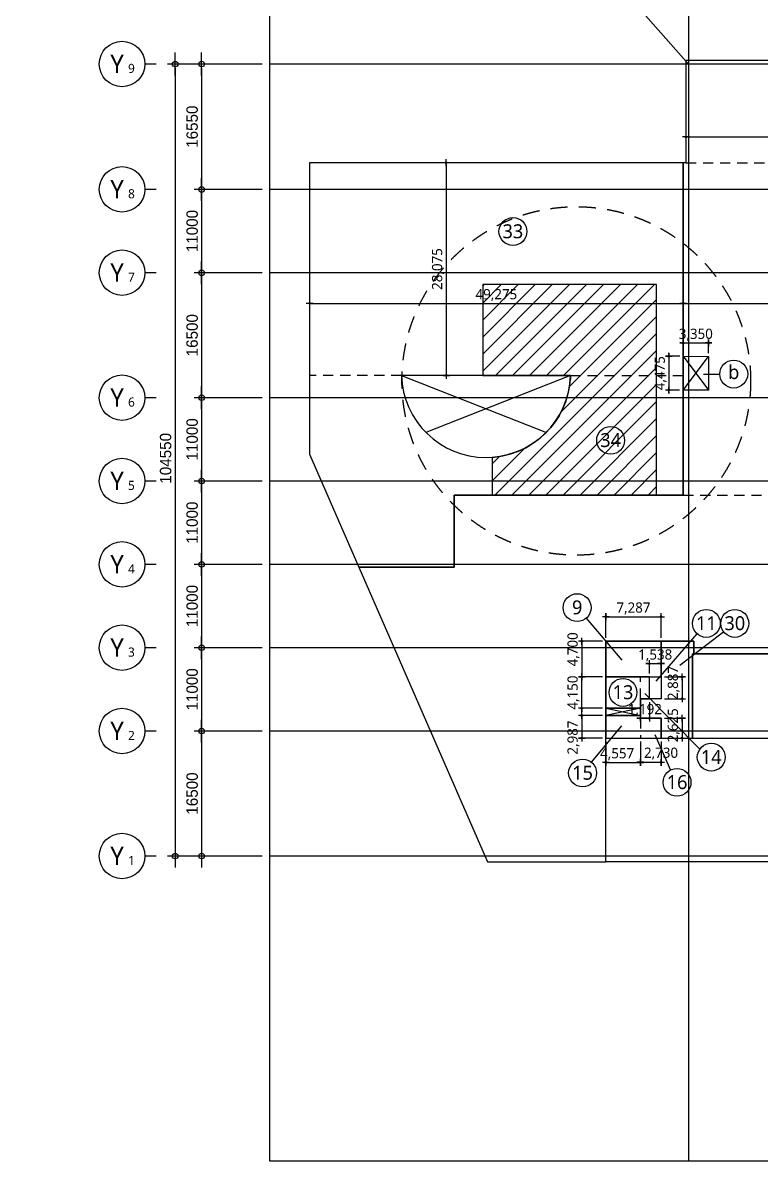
# Model space of a CAD drawing. Header units: millimetres. Extents: x 6000 to 1943854, y 3300 to 446500.
# Drawn here: x 6000 to 103418, y 202146 to 352427 of the extents above; entities that cross this region are included whole.
import ezdxf
from ezdxf.enums import TextEntityAlignment as Align

# ---------------------------------------------------------------- set-up
doc = ezdxf.new("R2010")
doc.units = ezdxf.units.MM
for name, pattern in [('-HID', [2.5, 1.5, -1]), ('CEN', [62, 60, -1, 0, -1]), ('HID', [2.5, 1.5, -1])]:
    doc.linetypes.add(name, pattern=pattern)
doc.layers.get('DEFPOINTS').update_dxf_attribs({"color": 171})
for name, color, linetype in [('AREA 99 - 건축면적', 60, 'Continuous'), ('AREA-빼는 면적', 7, 'Continuous'), ('AREABOUNDARY_H', 4, 'HID'), ('AREALINE', 1, 'Continuous'), ('AREATEXT', 7, 'Continuous'), ('CEN(ST)', 12, 'CEN'), ('dim0', 7, 'Continuous'), ('HATCH', 252, 'Continuous'), ('NDIM', 7, 'Continuous'), ('SYM(AXIS)', 7, 'Continuous'), ('TEXT(AXIS)', 2, 'Continuous')]:
    doc.layers.add(name, color=color, linetype=linetype)
doc.styles.add('CGS', font='cgse', dxfattribs={"bigfont": 'cgs'})
doc.styles.add('나눔고딕 Se', font='NanumGothic.ttf')
doc.styles.add('나눔바른고딕', font='NanumBarunGothic.ttf')
doc.dimstyles.new('A1-100', dxfattribs={"dimtxt": 3, "dimasz": 1, "dimexe": 2, "dimexo": 2, "dimgap": 1, "dimtad": 1, "dimdec": 0, "dimzin": 12, "dimdsep": 46, "dimlunit": 6, "dimtxsty": '나눔고딕 Se', "dimblk1": 'DIMDOT', "dimblk2": 'DIMDOT', "dimsah": 1, "dimcen": -1, "dimdle": 2, "dimclrd": 256, "dimclre": 256, "dimclrt": 3, "dimadec": 0, "dimazin": 0, "dimtfac": 1, "dimtdec": 0, "dimtix": 1, "dimtmove": 2, "dimatfit": 3, "dimldrblk": 'DIMDOT', "dimfxl": 1, "dimtvp": 1, "dimtolj": 1, "dimtzin": 12, "dimlwd": -1, "dimlwe": -1, "dimarcsym": 0})
doc.dimstyles.new('NDIM 1200', dxfattribs={"dimscale": 500, "dimtxt": 3, "dimasz": 1, "dimexe": 2, "dimexo": 2, "dimgap": 1, "dimtad": 1, "dimdec": 0, "dimdsep": 46, "dimtxsty": 'CGS', "dimblk": 'DOT0', "dimcen": 1, "dimdle": 8, "dimclrd": 2, "dimclre": 2, "dimclrt": 2, "dimadec": 0, "dimazin": 0, "dimtfac": 1, "dimtdec": 0, "dimtix": 1, "dimtmove": 2, "dimatfit": 3, "dimldrblk": 'DOT0', "dimfxl": 1, "dimtolj": 1, "dimtzin": 0, "dimlwd": -1, "dimlwe": -1, "dimarcsym": 0})

# ---------------------------------------------------------------- blocks, each defined once
blk = doc.blocks.new('DOT0')
blk.add_line((-3, 0), (3, 0))
at = {"color": 6}
blk.add_circle((0, 0), 0.75, dxfattribs=at)
blk = doc.blocks.new('*D8')
at = {"layer": 'DEFPOINTS', "color": 0, "ltscale": 0.4, "transparency": 16777216}
for p in [(1029098, 550076), (1016598, 445526), (1029098, 445526)]:
    blk.add_point(p, dxfattribs=at)
at = {"layer": 'NDIM', "ltscale": 0.4, "transparency": 16777216}
for p, q in [((1028098, 550076), (1015598, 550076)), ((1016598, 549576), (1016598, 446026)), ((1028098, 445526), (1015598, 445526))]:
    blk.add_line(p, q, dxfattribs=at)
at = {"layer": 'NDIM', "ltscale": 0.4, "transparency": 16777216, "xscale": 500, "yscale": 500, "zscale": 500}
for p, rotation in [((1016598, 550076), 90), ((1016598, 445526), 270)]:
    blk.add_blockref('DOT0', p, dxfattribs=dict(at, rotation=rotation))
at = {"layer": 'NDIM', "ltscale": 0.4, "transparency": 16777216, "insert": (1015348, 498026), "char_height": 1500, "attachment_point": 5, "rotation": 90, "style": 'CGS'}
blk.add_mtext('\\A1;104550', dxfattribs=at)
blk = doc.blocks.new('A$C2F20087E')
at = {"layer": 'SYM(AXIS)'}
blk.add_line((600, 0), (600, 300), dxfattribs=at)
blk.add_circle((600, 900), 600, dxfattribs=at)
blk = doc.blocks.new('*D24')
at = {"layer": 'DEFPOINTS', "color": 0, "ltscale": 0.4, "transparency": 16777216}
for p in [(1029098, 462026), (1020098, 445526), (1029098, 445526)]:
    blk.add_point(p, dxfattribs=at)
at = {"layer": 'NDIM', "ltscale": 0.4, "transparency": 16777216}
for p, q in [((1028098, 462026), (1019098, 462026)), ((1020098, 461526), (1020098, 446026)), ((1028098, 445526), (1019098, 445526))]:
    blk.add_line(p, q, dxfattribs=at)
at = {"layer": 'NDIM', "ltscale": 0.4, "transparency": 16777216, "xscale": 500, "yscale": 500, "zscale": 500}
for p, rotation in [((1020098, 462026), 90), ((1020098, 445526), 270)]:
    blk.add_blockref('DOT0', p, dxfattribs=dict(at, rotation=rotation))
at = {"layer": 'NDIM', "ltscale": 0.4, "transparency": 16777216, "insert": (1018848, 453776), "char_height": 1500, "attachment_point": 5, "rotation": 90, "style": 'CGS'}
blk.add_mtext('\\A1;16500', dxfattribs=at)
blk = doc.blocks.new('*D25')
at = {"layer": 'DEFPOINTS', "color": 0, "ltscale": 0.4, "transparency": 16777216}
for p in [(1029098, 473026), (1020098, 462026), (1029098, 462026)]:
    blk.add_point(p, dxfattribs=at)
at = {"layer": 'NDIM', "ltscale": 0.4, "transparency": 16777216}
for p, q in [((1028098, 473026), (1019098, 473026)), ((1020098, 472526), (1020098, 462526)), ((1028098, 462026), (1019098, 462026))]:
    blk.add_line(p, q, dxfattribs=at)
at = {"layer": 'NDIM', "ltscale": 0.4, "transparency": 16777216, "xscale": 500, "yscale": 500, "zscale": 500}
for p, rotation in [((1020098, 473026), 90), ((1020098, 462026), 270)]:
    blk.add_blockref('DOT0', p, dxfattribs=dict(at, rotation=rotation))
at = {"layer": 'NDIM', "ltscale": 0.4, "transparency": 16777216, "insert": (1018848, 467526), "char_height": 1500, "attachment_point": 5, "rotation": 90, "style": 'CGS'}
blk.add_mtext('\\A1;11000', dxfattribs=at)
blk = doc.blocks.new('*D26')
at = {"layer": 'DEFPOINTS', "color": 0, "ltscale": 0.4, "transparency": 16777216}
for p in [(1029098, 484026), (1020098, 473026), (1029098, 473026)]:
    blk.add_point(p, dxfattribs=at)
at = {"layer": 'NDIM', "ltscale": 0.4, "transparency": 16777216}
for p, q in [((1028098, 484026), (1019098, 484026)), ((1020098, 483526), (1020098, 473526)), ((1028098, 473026), (1019098, 473026))]:
    blk.add_line(p, q, dxfattribs=at)
at = {"layer": 'NDIM', "ltscale": 0.4, "transparency": 16777216, "xscale": 500, "yscale": 500, "zscale": 500}
for p, rotation in [((1020098, 484026), 90), ((1020098, 473026), 270)]:
    blk.add_blockref('DOT0', p, dxfattribs=dict(at, rotation=rotation))
at = {"layer": 'NDIM', "ltscale": 0.4, "transparency": 16777216, "insert": (1018848, 478526), "char_height": 1500, "attachment_point": 5, "rotation": 90, "style": 'CGS'}
blk.add_mtext('\\A1;11000', dxfattribs=at)
blk = doc.blocks.new('*D27')
at = {"layer": 'DEFPOINTS', "color": 0, "ltscale": 0.4, "transparency": 16777216}
for p in [(1029098, 495026), (1020098, 484026), (1029098, 484026)]:
    blk.add_point(p, dxfattribs=at)
at = {"layer": 'NDIM', "ltscale": 0.4, "transparency": 16777216}
for p, q in [((1028098, 495026), (1019098, 495026)), ((1020098, 494526), (1020098, 484526)), ((1028098, 484026), (1019098, 484026))]:
    blk.add_line(p, q, dxfattribs=at)
at = {"layer": 'NDIM', "ltscale": 0.4, "transparency": 16777216, "xscale": 500, "yscale": 500, "zscale": 500}
for p, rotation in [((1020098, 495026), 90), ((1020098, 484026), 270)]:
    blk.add_blockref('DOT0', p, dxfattribs=dict(at, rotation=rotation))
at = {"layer": 'NDIM', "ltscale": 0.4, "transparency": 16777216, "insert": (1018848, 489526), "char_height": 1500, "attachment_point": 5, "rotation": 90, "style": 'CGS'}
blk.add_mtext('\\A1;11000', dxfattribs=at)
blk = doc.blocks.new('*D28')
at = {"layer": 'DEFPOINTS', "color": 0, "ltscale": 0.4, "transparency": 16777216}
for p in [(1029098, 506026), (1020098, 495026), (1029098, 495026)]:
    blk.add_point(p, dxfattribs=at)
at = {"layer": 'NDIM', "ltscale": 0.4, "transparency": 16777216}
for p, q in [((1028098, 506026), (1019098, 506026)), ((1020098, 505526), (1020098, 495526)), ((1028098, 495026), (1019098, 495026))]:
    blk.add_line(p, q, dxfattribs=at)
at = {"layer": 'NDIM', "ltscale": 0.4, "transparency": 16777216, "xscale": 500, "yscale": 500, "zscale": 500}
for p, rotation in [((1020098, 506026), 90), ((1020098, 495026), 270)]:
    blk.add_blockref('DOT0', p, dxfattribs=dict(at, rotation=rotation))
at = {"layer": 'NDIM', "ltscale": 0.4, "transparency": 16777216, "insert": (1018848, 500526), "char_height": 1500, "attachment_point": 5, "rotation": 90, "style": 'CGS'}
blk.add_mtext('\\A1;11000', dxfattribs=at)
blk = doc.blocks.new('*D29')
at = {"layer": 'DEFPOINTS', "color": 0, "ltscale": 0.4, "transparency": 16777216}
for p in [(1029098, 522526), (1020098, 506026), (1029098, 506026)]:
    blk.add_point(p, dxfattribs=at)
at = {"layer": 'NDIM', "ltscale": 0.4, "transparency": 16777216}
for p, q in [((1028098, 522526), (1019098, 522526)), ((1020098, 522026), (1020098, 506526)), ((1028098, 506026), (1019098, 506026))]:
    blk.add_line(p, q, dxfattribs=at)
at = {"layer": 'NDIM', "ltscale": 0.4, "transparency": 16777216, "xscale": 500, "yscale": 500, "zscale": 500}
for p, rotation in [((1020098, 522526), 90), ((1020098, 506026), 270)]:
    blk.add_blockref('DOT0', p, dxfattribs=dict(at, rotation=rotation))
at = {"layer": 'NDIM', "ltscale": 0.4, "transparency": 16777216, "insert": (1018848, 514276), "char_height": 1500, "attachment_point": 5, "rotation": 90, "style": 'CGS'}
blk.add_mtext('\\A1;16500', dxfattribs=at)
blk = doc.blocks.new('*D30')
at = {"layer": 'DEFPOINTS', "color": 0, "ltscale": 0.4, "transparency": 16777216}
for p in [(1029098, 533526), (1020098, 522526), (1029098, 522526)]:
    blk.add_point(p, dxfattribs=at)
at = {"layer": 'NDIM', "ltscale": 0.4, "transparency": 16777216}
for p, q in [((1028098, 533526), (1019098, 533526)), ((1020098, 533026), (1020098, 523026)), ((1028098, 522526), (1019098, 522526))]:
    blk.add_line(p, q, dxfattribs=at)
at = {"layer": 'NDIM', "ltscale": 0.4, "transparency": 16777216, "xscale": 500, "yscale": 500, "zscale": 500}
for p, rotation in [((1020098, 533526), 90), ((1020098, 522526), 270)]:
    blk.add_blockref('DOT0', p, dxfattribs=dict(at, rotation=rotation))
at = {"layer": 'NDIM', "ltscale": 0.4, "transparency": 16777216, "insert": (1018848, 528026), "char_height": 1500, "attachment_point": 5, "rotation": 90, "style": 'CGS'}
blk.add_mtext('\\A1;11000', dxfattribs=at)
blk = doc.blocks.new('*D31')
at = {"layer": 'DEFPOINTS', "color": 0, "ltscale": 0.4, "transparency": 16777216}
for p in [(1029098, 550076), (1020098, 533526), (1029098, 533526)]:
    blk.add_point(p, dxfattribs=at)
at = {"layer": 'NDIM', "ltscale": 0.4, "transparency": 16777216}
for p, q in [((1028098, 550076), (1019098, 550076)), ((1020098, 549576), (1020098, 534026)), ((1028098, 533526), (1019098, 533526))]:
    blk.add_line(p, q, dxfattribs=at)
at = {"layer": 'NDIM', "ltscale": 0.4, "transparency": 16777216, "xscale": 500, "yscale": 500, "zscale": 500}
for p, rotation in [((1020098, 550076), 90), ((1020098, 533526), 270)]:
    blk.add_blockref('DOT0', p, dxfattribs=dict(at, rotation=rotation))
at = {"layer": 'NDIM', "ltscale": 0.4, "transparency": 16777216, "insert": (1018848, 541801), "char_height": 1500, "attachment_point": 5, "rotation": 90, "style": 'CGS'}
blk.add_mtext('\\A1;16550', dxfattribs=at)
blk = doc.blocks.new('DIMDOT')
at = {"linetype": 'Continuous'}
for p, q in [((-2, 0), (2, 0)), ((0, -2), (0, 2))]:
    blk.add_line(p, q, dxfattribs=at)
for radius in [0.5, 0.25]:
    blk.add_circle((0, 0), radius, dxfattribs=at)
blk = doc.blocks.new('*D216')
at = {"layer": 'DEFPOINTS', "color": 0, "transparency": 16777216}
for p in [(90202, 274022), (82915, 270784), (90202, 270784)]:
    blk.add_point(p, dxfattribs=at)
at = {"layer": 'dim0', "transparency": 16777216}
for p, q in [((82915, 271234), (82915, 274472)), ((83140, 274022), (89977, 274022)), ((90202, 271234), (90202, 274472))]:
    blk.add_line(p, q, dxfattribs=at)
at = {"layer": 'dim0', "transparency": 16777216, "xscale": 225, "yscale": 225, "zscale": 225, "rotation": 180}
blk.add_blockref('DIMDOT', (82915, 274022), dxfattribs=at)
at = {"layer": 'dim0', "transparency": 16777216, "xscale": 225, "yscale": 225, "zscale": 225}
blk.add_blockref('DIMDOT', (90202, 274022), dxfattribs=at)
at = {"layer": 'dim0', "color": 3, "transparency": 16777216, "insert": (86558, 275112), "char_height": 1350, "attachment_point": 5, "style": '나눔고딕 Se'}
blk.add_mtext('\\A1;7,287', dxfattribs=at)
blk = doc.blocks.new('*D217')
at = {"layer": 'DEFPOINTS', "color": 0, "transparency": 16777216}
for p in [(82915, 270784), (79742, 266084), (82915, 266084)]:
    blk.add_point(p, dxfattribs=at)
at = {"layer": 'dim0', "transparency": 16777216}
for p, q in [((82465, 270784), (79292, 270784)), ((79742, 270559), (79742, 266309)), ((82465, 266084), (79292, 266084))]:
    blk.add_line(p, q, dxfattribs=at)
at = {"layer": 'dim0', "transparency": 16777216, "xscale": 225, "yscale": 225, "zscale": 225}
for p, rotation in [((79742, 270784), 90), ((79742, 266084), 270)]:
    blk.add_blockref('DIMDOT', p, dxfattribs=dict(at, rotation=rotation))
at = {"layer": 'dim0', "color": 3, "transparency": 16777216, "insert": (78654, 269718), "char_height": 1350, "attachment_point": 5, "rotation": 90, "style": '나눔고딕 Se'}
blk.add_mtext('\\A1;4,700', dxfattribs=at)
blk = doc.blocks.new('*D218')
at = {"layer": 'DEFPOINTS', "color": 0, "transparency": 16777216}
for p in [(90202, 267827), (88665, 266084), (90202, 266084)]:
    blk.add_point(p, dxfattribs=at)
at = {"layer": 'dim0', "transparency": 16777216}
for p, q in [((88440, 267827), (88215, 267827)), ((88665, 266534), (88665, 268277)), ((88665, 267827), (90202, 267827)), ((90202, 266534), (90202, 268277)), ((90427, 267827), (90652, 267827))]:
    blk.add_line(p, q, dxfattribs=at)
at = {"layer": 'dim0', "transparency": 16777216, "xscale": 225, "yscale": 225, "zscale": 225}
blk.add_blockref('DIMDOT', (88665, 267827), dxfattribs=at)
at = {"layer": 'dim0', "transparency": 16777216, "xscale": 225, "yscale": 225, "zscale": 225, "rotation": 180}
blk.add_blockref('DIMDOT', (90202, 267827), dxfattribs=at)
at = {"layer": 'dim0', "color": 3, "transparency": 16777216, "insert": (89433, 268917), "char_height": 1350, "attachment_point": 5, "style": '나눔고딕 Se'}
blk.add_mtext('\\A1;1,538', dxfattribs=at)
blk = doc.blocks.new('*D219')
at = {"layer": 'DEFPOINTS', "color": 0, "transparency": 16777216}
for p in [(90202, 266084), (90202, 263196), (92972, 263196)]:
    blk.add_point(p, dxfattribs=at)
at = {"layer": 'dim0', "transparency": 16777216}
for p, q in [((90652, 266084), (93422, 266084)), ((92972, 265859), (92972, 263421)), ((90652, 263196), (93422, 263196))]:
    blk.add_line(p, q, dxfattribs=at)
at = {"layer": 'dim0', "transparency": 16777216, "xscale": 225, "yscale": 225, "zscale": 225}
for p, rotation in [((92972, 266084), 90), ((92972, 263196), 270)]:
    blk.add_blockref('DIMDOT', p, dxfattribs=dict(at, rotation=rotation))
at = {"layer": 'dim0', "color": 3, "transparency": 16777216, "insert": (91882, 265266), "char_height": 1350, "attachment_point": 5, "rotation": 90, "style": '나눔고딕 Se'}
blk.add_mtext('\\A1;2,887', dxfattribs=at)
blk = doc.blocks.new('*D220')
at = {"layer": 'DEFPOINTS', "color": 0, "transparency": 16777216}
for p in [(79742, 266084), (82915, 266084), (82915, 261934)]:
    blk.add_point(p, dxfattribs=at)
at = {"layer": 'dim0', "transparency": 16777216}
for p, q in [((82465, 266084), (79292, 266084)), ((79742, 266309), (79742, 266534)), ((79742, 261934), (79742, 266084)), ((82465, 261934), (79292, 261934)), ((79742, 261709), (79742, 261484))]:
    blk.add_line(p, q, dxfattribs=at)
at = {"layer": 'dim0', "transparency": 16777216, "xscale": 225, "yscale": 225, "zscale": 225}
for p, rotation in [((79742, 266084), 270), ((79742, 261934), 90)]:
    blk.add_blockref('DIMDOT', p, dxfattribs=dict(at, rotation=rotation))
at = {"layer": 'dim0', "color": 3, "transparency": 16777216, "insert": (78654, 264009), "char_height": 1350, "attachment_point": 5, "rotation": 90, "style": '나눔고딕 Se'}
blk.add_mtext('\\A1;4,150', dxfattribs=at)
blk = doc.blocks.new('*D221')
at = {"layer": 'DEFPOINTS', "color": 0, "transparency": 16777216}
for p in [(82915, 260984), (79742, 257996), (82915, 257996)]:
    blk.add_point(p, dxfattribs=at)
at = {"layer": 'dim0', "transparency": 16777216}
for p, q in [((82465, 260984), (79292, 260984)), ((79742, 260759), (79742, 258221)), ((82465, 257996), (79292, 257996))]:
    blk.add_line(p, q, dxfattribs=at)
at = {"layer": 'dim0', "transparency": 16777216, "xscale": 225, "yscale": 225, "zscale": 225}
for p, rotation in [((79742, 260984), 90), ((79742, 257996), 270)]:
    blk.add_blockref('DIMDOT', p, dxfattribs=dict(at, rotation=rotation))
at = {"layer": 'dim0', "color": 3, "transparency": 16777216, "insert": (78652, 258073), "char_height": 1350, "attachment_point": 5, "rotation": 90, "style": '나눔고딕 Se'}
blk.add_mtext('\\A1;2,987', dxfattribs=at)
blk = doc.blocks.new('*D222')
at = {"layer": 'DEFPOINTS', "color": 0, "transparency": 16777216}
for p in [(82915, 257996), (87472, 257996), (87472, 254801)]:
    blk.add_point(p, dxfattribs=at)
at = {"layer": 'dim0', "transparency": 16777216}
for p, q in [((82915, 257546), (82915, 254351)), ((87472, 257546), (87472, 254351)), ((83140, 254801), (87247, 254801))]:
    blk.add_line(p, q, dxfattribs=at)
at = {"layer": 'dim0', "transparency": 16777216, "xscale": 225, "yscale": 225, "zscale": 225, "rotation": 180}
blk.add_blockref('DIMDOT', (82915, 254801), dxfattribs=at)
at = {"layer": 'dim0', "transparency": 16777216, "xscale": 225, "yscale": 225, "zscale": 225}
blk.add_blockref('DIMDOT', (87472, 254801), dxfattribs=at)
at = {"layer": 'dim0', "color": 3, "transparency": 16777216, "insert": (84411, 255884), "char_height": 1350, "attachment_point": 5, "style": '나눔고딕 Se'}
blk.add_mtext('\\A1;4,557', dxfattribs=at)
blk = doc.blocks.new('*D223')
at = {"layer": 'DEFPOINTS', "color": 0, "transparency": 16777216}
for p in [(87472, 257996), (90202, 257996), (90202, 254802)]:
    blk.add_point(p, dxfattribs=at)
at = {"layer": 'dim0', "transparency": 16777216}
for p, q in [((87472, 257546), (87472, 254352)), ((90202, 257546), (90202, 254352)), ((87697, 254802), (89977, 254802))]:
    blk.add_line(p, q, dxfattribs=at)
at = {"layer": 'dim0', "transparency": 16777216, "xscale": 225, "yscale": 225, "zscale": 225, "rotation": 180}
blk.add_blockref('DIMDOT', (87472, 254802), dxfattribs=at)
at = {"layer": 'dim0', "transparency": 16777216, "xscale": 225, "yscale": 225, "zscale": 225}
blk.add_blockref('DIMDOT', (90202, 254802), dxfattribs=at)
at = {"layer": 'dim0', "color": 3, "transparency": 16777216, "insert": (90202, 255949), "char_height": 1350, "attachment_point": 5, "style": '나눔고딕 Se'}
blk.add_mtext('\\A1;2,730', dxfattribs=at)
blk = doc.blocks.new('*D224')
at = {"layer": 'DEFPOINTS', "color": 0, "transparency": 16777216}
for p in [(87472, 263196), (88665, 263196), (88665, 260621)]:
    blk.add_point(p, dxfattribs=at)
at = {"layer": 'dim0', "transparency": 16777216}
for p, q in [((87472, 262746), (87472, 260171)), ((88665, 262746), (88665, 260171)), ((87247, 260621), (87022, 260621)), ((87472, 260621), (88665, 260621)), ((88890, 260621), (89115, 260621))]:
    blk.add_line(p, q, dxfattribs=at)
at = {"layer": 'dim0', "transparency": 16777216, "xscale": 225, "yscale": 225, "zscale": 225}
blk.add_blockref('DIMDOT', (87472, 260621), dxfattribs=at)
at = {"layer": 'dim0', "transparency": 16777216, "xscale": 225, "yscale": 225, "zscale": 225, "rotation": 180}
blk.add_blockref('DIMDOT', (88665, 260621), dxfattribs=at)
at = {"layer": 'dim0', "color": 3, "transparency": 16777216, "insert": (88068, 261711), "char_height": 1350, "attachment_point": 5, "style": '나눔고딕 Se'}
blk.add_mtext('\\A1;1,192', dxfattribs=at)
blk = doc.blocks.new('*D231')
at = {"layer": 'DEFPOINTS', "color": 0, "transparency": 16777216}
for p in [(43840, 315389), (93115, 315389), (93115, 315389)]:
    blk.add_point(p, dxfattribs=at)
at = {"layer": 'dim0', "transparency": 16777216}
blk.add_line((44065, 315389), (92890, 315389), dxfattribs=at)
at = {"layer": 'dim0', "transparency": 16777216, "xscale": 225, "yscale": 225, "zscale": 225, "rotation": 180}
blk.add_blockref('DIMDOT', (43840, 315389), dxfattribs=at)
at = {"layer": 'dim0', "transparency": 16777216, "xscale": 225, "yscale": 225, "zscale": 225}
blk.add_blockref('DIMDOT', (93115, 315389), dxfattribs=at)
at = {"layer": 'dim0', "color": 3, "transparency": 16777216, "insert": (68477, 316480), "char_height": 1350, "attachment_point": 5, "style": '나눔고딕 Se'}
blk.add_mtext('\\A1;49,275', dxfattribs=at)
blk = doc.blocks.new('*D232')
at = {"layer": 'DEFPOINTS', "color": 0, "transparency": 16777216}
for p in [(61868, 333959), (61868, 305884), (61868, 305884)]:
    blk.add_point(p, dxfattribs=at)
at = {"layer": 'dim0', "transparency": 16777216}
blk.add_line((61868, 333734), (61868, 306109), dxfattribs=at)
at = {"layer": 'dim0', "transparency": 16777216, "xscale": 225, "yscale": 225, "zscale": 225}
for p, rotation in [((61868, 333959), 90), ((61868, 305884), 270)]:
    blk.add_blockref('DIMDOT', p, dxfattribs=dict(at, rotation=rotation))
at = {"layer": 'dim0', "color": 3, "transparency": 16777216, "insert": (60778, 319921), "char_height": 1350, "attachment_point": 5, "rotation": 90, "style": '나눔고딕 Se'}
blk.add_mtext('\\A1;28,075', dxfattribs=at)
blk = doc.blocks.new('*D237')
at = {"layer": 'DEFPOINTS', "color": 0, "transparency": 16777216}
for p in [(93490, 337360), (258115, 337360), (258115, 337360)]:
    blk.add_point(p, dxfattribs=at)
at = {"layer": 'dim0', "transparency": 16777216}
blk.add_line((93715, 337360), (257890, 337360), dxfattribs=at)
at = {"layer": 'dim0', "transparency": 16777216, "xscale": 225, "yscale": 225, "zscale": 225, "rotation": 180}
blk.add_blockref('DIMDOT', (93490, 337360), dxfattribs=at)
at = {"layer": 'dim0', "transparency": 16777216, "xscale": 225, "yscale": 225, "zscale": 225}
blk.add_blockref('DIMDOT', (258115, 337360), dxfattribs=at)
at = {"layer": 'dim0', "color": 3, "transparency": 16777216, "insert": (175802, 338450), "char_height": 1350, "attachment_point": 5, "style": '나눔고딕 Se'}
blk.add_mtext('\\A1;164,625', dxfattribs=at)
blk = doc.blocks.new('*D241')
at = {"layer": 'DEFPOINTS', "color": 0, "transparency": 16777216}
for p in [(93115, 315389), (258115, 315389), (258115, 315389)]:
    blk.add_point(p, dxfattribs=at)
at = {"layer": 'dim0', "transparency": 16777216}
blk.add_line((93340, 315389), (257890, 315389), dxfattribs=at)
at = {"layer": 'dim0', "transparency": 16777216, "xscale": 225, "yscale": 225, "zscale": 225, "rotation": 180}
blk.add_blockref('DIMDOT', (93115, 315389), dxfattribs=at)
at = {"layer": 'dim0', "transparency": 16777216, "xscale": 225, "yscale": 225, "zscale": 225}
blk.add_blockref('DIMDOT', (258115, 315389), dxfattribs=at)
at = {"layer": 'dim0', "color": 3, "transparency": 16777216, "insert": (175615, 316480), "char_height": 1350, "attachment_point": 5, "style": '나눔고딕 Se'}
blk.add_mtext('\\A1;165,000', dxfattribs=at)
blk = doc.blocks.new('*D262')
at = {"layer": 'DEFPOINTS', "color": 0, "transparency": 16777216}
for p in [(90202, 260621), (90202, 257996), (92972, 257996)]:
    blk.add_point(p, dxfattribs=at)
at = {"layer": 'dim0', "transparency": 16777216}
for p, q in [((90652, 260621), (93422, 260621)), ((92972, 260396), (92972, 258221)), ((90652, 257996), (93422, 257996))]:
    blk.add_line(p, q, dxfattribs=at)
at = {"layer": 'dim0', "transparency": 16777216, "xscale": 225, "yscale": 225, "zscale": 225}
for p, rotation in [((92972, 260621), 90), ((92972, 257996), 270)]:
    blk.add_blockref('DIMDOT', p, dxfattribs=dict(at, rotation=rotation))
at = {"layer": 'dim0', "color": 3, "transparency": 16777216, "insert": (91882, 259691), "char_height": 1350, "attachment_point": 5, "rotation": 90, "style": '나눔고딕 Se'}
blk.add_mtext('\\A1;2,625', dxfattribs=at)
blk = doc.blocks.new('*D269')
at = {"layer": 'DEFPOINTS', "color": 0, "transparency": 16777216}
for p in [(96465, 310159), (93115, 308409), (96465, 308384)]:
    blk.add_point(p, dxfattribs=at)
at = {"layer": 'dim0', "transparency": 16777216}
for p, q in [((92890, 310159), (92665, 310159)), ((93115, 308859), (93115, 310609)), ((93115, 310159), (96465, 310159)), ((96465, 308834), (96465, 310609)), ((96690, 310159), (96915, 310159))]:
    blk.add_line(p, q, dxfattribs=at)
at = {"layer": 'dim0', "transparency": 16777216, "xscale": 225, "yscale": 225, "zscale": 225}
blk.add_blockref('DIMDOT', (93115, 310159), dxfattribs=at)
at = {"layer": 'dim0', "transparency": 16777216, "xscale": 225, "yscale": 225, "zscale": 225, "rotation": 180}
blk.add_blockref('DIMDOT', (96465, 310159), dxfattribs=at)
at = {"layer": 'dim0', "color": 3, "transparency": 16777216, "insert": (94790, 311250), "char_height": 1350, "attachment_point": 5, "style": '나눔고딕 Se'}
blk.add_mtext('\\A1;3,350', dxfattribs=at)
blk = doc.blocks.new('*D270')
at = {"layer": 'DEFPOINTS', "color": 0, "transparency": 16777216}
for p in [(93115, 308409), (91230, 303934), (93081, 303934)]:
    blk.add_point(p, dxfattribs=at)
at = {"layer": 'dim0', "transparency": 16777216}
for p, q in [((92665, 308409), (90780, 308409)), ((91230, 308634), (91230, 308859)), ((91230, 308409), (91230, 303934)), ((92631, 303934), (90780, 303934)), ((91230, 303709), (91230, 303484))]:
    blk.add_line(p, q, dxfattribs=at)
at = {"layer": 'dim0', "transparency": 16777216, "xscale": 225, "yscale": 225, "zscale": 225}
for p, rotation in [((91230, 308409), 270), ((91230, 303934), 90)]:
    blk.add_blockref('DIMDOT', p, dxfattribs=dict(at, rotation=rotation))
at = {"layer": 'dim0', "color": 3, "transparency": 16777216, "insert": (90147, 306171), "char_height": 1350, "attachment_point": 5, "rotation": 90, "style": '나눔고딕 Se'}
blk.add_mtext('\\A1;4,475', dxfattribs=at)
blk = doc.blocks.new('전기발전기실 면적산출')
at = {"layer": 'HATCH'}
h = blk.add_hatch(dxfattribs=at)
h.set_pattern_fill('ANSI31', color=256, scale=500)
h.set_pattern_definition([(45, (-6000, -446500), (-1122.532, 1122.532), [])])
edge = h.paths.add_edge_path()
edge.add_line((60689.6, -140616.5), (60689.6, -128641.5))
edge.add_line((60689.6, -128641.5), (83614.6, -128641.5))
edge.add_line((83614.6, -128641.5), (83614.6, -156416.4))
edge.add_line((83614.6, -156416.4), (61914.6, -156416.4))
edge.add_line((61914.6, -156416.4), (61914.6, -151430.1))
edge.add_arc((61129.3, -140322.8), 11135.1, 274.043752, 358.488457)
edge.add_line((72260.5, -140616.5), (60689.6, -140616.5))
at = {"linetype": '-HID', "ltscale": 1500}
blk.add_circle((73021.5, -141350.8), 23000, dxfattribs=at)
at = {"layer": 'HATCH'}
blk.add_lwpolyline([(61914.6, -151430.1), (61914.6, -156416.4), (83614.6, -156416.4), (83614.6, -128641.5), (60689.6, -128641.5), (60689.6, -140616.5), (72260.5, -140616.5, -0.02417325), (72228.5, -141216.5, -0.37013967), (61914.6, -151437.8)], format="xyb", dxfattribs=at)
blk = doc.blocks.new('A$C1fae6940')
at = {"layer": 'CEN(ST)', "ltscale": 0.5}
for points in [[(1084315.5, 587381.8), (1084315.5, 405238.9)], [(1268025.4, 550076.4), (1029097.9, 550076.4)], [(1268025.4, 533526.4), (1029097.9, 533526.4)], [(1268025.4, 522526.4), (1029097.9, 522526.4)], [(1268025.4, 506026.4), (1029097.9, 506026.4)], [(1268025.4, 495026.4), (1029097.9, 495026.4)], [(1268025.4, 484026.4), (1029097.9, 484026.4)], [(1268025.4, 473026.4), (1029097.9, 473026.4)], [(1268025.4, 462026.4), (1029097.9, 462026.4)], [(1268025.4, 445526.4), (1029097.9, 445526.4)]]:
    blk.add_lwpolyline(points, dxfattribs=at)
at = {"layer": 'DEFPOINTS'}
blk.add_lwpolyline([(1268025.4, 405238.9), (1029097.9, 405238.9), (1029097.9, 587381.8), (1268025.4, 587381.8)], close=True, dxfattribs=at)
at = {"xscale": 5.000000000000091, "yscale": 5.000000000000091, "zscale": 5.000000000000091, "rotation": 90}
for p in [(1014097.9, 547076.4), (1014097.9, 530526.4), (1014097.9, 519526.4), (1014097.9, 503026.4), (1014097.9, 492026.4), (1014097.9, 481026.4), (1014097.9, 470026.4), (1014097.9, 459026.4), (1014097.9, 442526.4)]:
    blk.add_blockref('A$C2F20087E', p, dxfattribs=at)
at = {"layer": 'TEXT(AXIS)', "style": '나눔바른고딕'}
for s, height, p in [('Y', 2400, (1008939.6, 550096.3)), ('9', 1200, (1010835.8, 549496.4)), ('Y', 2400, (1008939.6, 533546.3)), ('8', 1200, (1010835.8, 532946.4)), ('Y', 2400, (1008939.6, 522546.3)), ('7', 1200, (1010835.8, 521946.4)), ('Y', 2400, (1008939.6, 506046.3)), ('6', 1200, (1010835.8, 505446.4)), ('Y', 2400, (1008939.6, 495046.3)), ('5', 1200, (1010835.8, 494446.4)), ('Y', 2400, (1008939.6, 484046.3)), ('4', 1200, (1010835.8, 483446.4)), ('Y', 2400, (1008939.6, 473046.3)), ('3', 1200, (1010835.8, 472446.4)), ('Y', 2400, (1008939.6, 462046.3)), ('2', 1200, (1010835.8, 461446.4)), ('Y', 2400, (1008939.6, 445546.3)), ('1', 1200, (1010835.8, 444946.4))]:
    blk.add_text(s, height=height, dxfattribs=at).set_placement(p, align=Align.MIDDLE)
at = {"layer": 'NDIM', "ltscale": 0.4}
dim = blk.add_linear_dim(base=(1016597.9, 445526.4), p1=(1029097.9, 550076.4), p2=(1029097.9, 445526.4), angle=270, dimstyle='NDIM 1200', override={"dimclrd": 256, "dimclre": 256, "dimclrt": 256}, dxfattribs=at)
dim.commit()
dim.dimension.update_dxf_attribs({"geometry": '*D8', "text_midpoint": (1015347.9, 498026.4), "dimtype": 128})
for base, p1, p2, picture, middle in [((1020097.9, 533526.4), (1029097.9, 550076.4), (1029097.9, 533526.4), '*D31', (1018847.9, 541801.4)), ((1020097.9, 522526.4), (1029097.9, 533526.4), (1029097.9, 522526.4), '*D30', (1018847.9, 528026.4)), ((1020097.9, 506026.4), (1029097.9, 522526.4), (1029097.9, 506026.4), '*D29', (1018847.9, 514276.4)), ((1020097.9, 495026.4), (1029097.9, 506026.4), (1029097.9, 495026.4), '*D28', (1018847.9, 500526.4)), ((1020097.9, 484026.4), (1029097.9, 495026.4), (1029097.9, 484026.4), '*D27', (1018847.9, 489526.4)), ((1020097.9, 473026.4), (1029097.9, 484026.4), (1029097.9, 473026.4), '*D26', (1018847.9, 478526.4)), ((1020097.9, 462026.4), (1029097.9, 473026.4), (1029097.9, 462026.4), '*D25', (1018847.9, 467526.4)), ((1020097.9, 445526.4), (1029097.9, 462026.4), (1029097.9, 445526.4), '*D24', (1018847.9, 453776.4))]:
    dim = blk.add_linear_dim(base=base, p1=p1, p2=p2, angle=270, dimstyle='NDIM 1200', override={"dimclrd": 256, "dimclre": 256, "dimclrt": 256}, dxfattribs=at)
    dim.commit()
    dim.dimension.update_dxf_attribs({"geometry": picture, "text_midpoint": middle})

msp = doc.modelspace()

# ---------------------------------------------------------------- linework, layer by layer
at = {"layer": 'AREA 99 - 건축면적', "color": 2}
msp.add_lwpolyline([(258114.6, 347458.5), (93489.6, 347458.5), (93489.6, 333958.5), (93114.6, 333958.5), (93114.6, 290083.6), (62914.6, 290083.6), (62914.6, 280583.6), (50336.8, 280583.6), (67303, 241646), (82914.6, 241646), (82914.6, 270783.5), (94514.6, 270783.5), (94514.6, 269146), (122864.6, 269146), (122864.6, 269033.5), (126064.6, 269033.5), (126064.6, 269146), (177864.6, 269146), (177864.6, 269033.5), (181064.6, 269033.5), (181064.6, 269146), (232864.6, 269146)], dxfattribs=at)
for points in [[(62914.6, 290083.6), (93114.6, 290083.6), (93114.6, 333958.5), (43839.6, 333958.5), (43839.6, 295495), (50336.8, 280583.6), (62914.6, 280583.6)], [(82914.6, 266083.5), (90202.1, 266083.5), (90202.1, 270783.5), (82914.6, 270783.5)], [(90202.1, 260621), (90202.1, 257996), (94364.6, 257996), (94364.6, 269146), (94514.6, 269146), (94514.6, 270783.5), (90202.1, 270783.5), (90202.1, 263196), (87472.1, 263196), (87472.1, 260621)], [(177864.6, 269146), (126064.6, 269146), (126064.6, 259983.5), (122864.6, 259983.5), (122864.6, 269146), (94364.6, 269146), (94364.6, 257996), (258177.1, 257996), (258177.1, 269146), (236064.6, 269146), (236064.6, 259983.5), (232864.6, 259983.5), (232864.6, 269146), (181064.6, 269146), (181064.6, 259983.5), (177864.6, 259983.5)], [(88664.6, 266083.5), (82914.6, 266083.5), (82914.6, 261933.5), (87472.1, 261933.5), (87472.1, 263196), (88664.6, 263196)], [(88664.6, 266083.5), (90202.1, 266083.5), (90202.1, 263196), (88664.6, 263196)], [(89079.6, 260621), (87472.1, 260621), (87472.1, 260983.5), (82914.6, 260983.5), (82914.6, 257996), (90202.1, 257996), (90202.1, 259483.5), (90202.1, 260621)], [(258177.1, 249121), (258177.1, 241646), (82914.6, 241646), (82914.6, 257996), (258177.1, 257996), (258177.1, 252196), (260302.1, 252196), (260302.1, 249121)]]:
    msp.add_lwpolyline(points, close=True, dxfattribs=at)
msp.add_lwpolyline([(55968.6, 305883.5, 0.97344656), (78260.5, 305883.5), (55968.6, 305883.5)], format="xyb", close=True, dxfattribs=at)
at = {"layer": 'AREA-빼는 면적', "color": 3}
for points in [[(96464.6, 303908.5), (93114.6, 303933.5), (93114.6, 308408.5), (96464.6, 308383.5)], [(82914.6, 260983.5), (87472.1, 260983.5), (87472.1, 261933.5), (82914.6, 261933.5)]]:
    msp.add_lwpolyline(points, close=True, dxfattribs=at)
at = {"layer": 'AREA-빼는 면적', "color": 1}
for points in [[(93114.6, 308408.5), (96464.6, 303908.5)], [(93114.6, 303933.5), (96464.6, 308383.5)], [(55968.6, 305883.5), (75076.7, 298332.6)], [(78260.5, 305883.5), (59152.5, 298332.6)], [(82914.6, 261933.5), (87472.1, 260983.5)], [(87472.1, 261933.5), (82914.6, 260983.5)]]:
    msp.add_lwpolyline(points, dxfattribs=at)
at = {"layer": 'AREABOUNDARY_H', "color": 4, "linetype": '-HID', "ltscale": 900}
for points in [[(93489.6, 333958.5), (258114.6, 333958.5)], [(55968.6, 305883.5), (43839.6, 305883.5)], [(78260.5, 305883.5), (93114.6, 305883.5)], [(93114.6, 290083.6), (270139.6, 290083.6)], [(87472.1, 263196), (87472.1, 266083.5)], [(87472.1, 260621), (87472.1, 257996)]]:
    msp.add_lwpolyline(points, dxfattribs=at)
at = {"layer": 'AREALINE'}
msp.add_line((98477.3, 272021.1), (92668.2, 267571.3), dxfattribs=at)
for points in [[(95818.4, 306052.2), (97955.7, 306052.2)], [(80322.8, 273824.5), (85020, 268274.2)], [(89547.7, 265502.1), (94977.9, 271751.5)], [(88077.4, 263906.2), (95334.2, 256561.5)], [(81028.5, 254803.3), (85051.8, 259638.8)], [(89373.6, 258492.5), (91458.2, 253785.4)]]:
    msp.add_lwpolyline(points, dxfattribs=at)
for centre in [(70661.6, 324873.1), (99793.2, 306052.2), (83552, 297305.3), (79135.8, 275227.1), (96183.1, 273138.5), (99936.1, 273138.5), (85186.5, 264029.7), (96823.4, 255485), (79848.6, 253394.6), (92314, 252159.4)]:
    msp.add_circle(centre, 1837.5, dxfattribs=at)
at = {"layer": 'DEFPOINTS'}
msp.add_lwpolyline([(93814.6, 346983.5), (6000, 446500)], dxfattribs=at)

# ---------------------------------------------------------------- block references
msp.add_blockref('전기발전기실 면적산출', (6000, 446500))
at = {"layer": 'AREA 99 - 건축면적', "color": 2}
msp.add_blockref('A$C1fae6940', (-990501, -203092.9), dxfattribs=at)

# ---------------------------------------------------------------- texts
at = {"layer": 'AREATEXT', "style": '나눔바른고딕'}
for s, p in [('33', (70661.6, 324906)), ('b', (99793.2, 306312.3)), ('34', (83552, 297338.1)), ('9', (79135.8, 275259.9)), ('11', (96183.1, 273171.3)), ('30', (99936.1, 273171.3)), ('13', (85186.5, 264062.5)), ('14', (96823.4, 255517.8)), ('15', (79848.6, 253427.5)), ('16', (92314, 252192.2))]:
    msp.add_text(s, height=1837.5, dxfattribs=at).set_placement(p, align=Align.MIDDLE_CENTER)

# ---------------------------------------------------------------- dimensions: what is measured, and where the dimension line sits
at = {"layer": 'dim0'}
for base, p1, p2, picture, middle in [((258114.6, 337360), (93489.6, 337360), (258114.6, 337360), '*D237', (175802.1, 338450.2)), ((93114.6, 315389.5), (43839.6, 315389.5), (93114.6, 315389.5), '*D231', (68477.1, 316479.7)), ((258114.6, 315389.5), (93114.6, 315389.5), (258114.6, 315389.5), '*D241', (175614.6, 316479.7)), ((96464.6, 310159.4), (93114.6, 308408.5), (96464.6, 308383.5), '*D269', (94789.6, 311249.6)), ((90202.0649554, 274021.9169167), (82914.5649587, 270783.5077291), (90202.0649554, 270783.5077291), '*D216', (86558.3149571, 275112.1529682)), ((90202.0649554, 267827.0642721), (88664.5649554, 266083.5077289), (90202.0649554, 266083.5077289), '*D218', (89433.3149554, 268917.3003236)), ((88664.5649554, 260621.0077291), (87472.0649558, 263196.0077289), (88664.5649554, 263196.0077289), '*D224', (88068.3149556, 261711.2437806))]:
    dim = msp.add_linear_dim(base=base, p1=p1, p2=p2, dimstyle='A1-100', override={"dimscale": 450, "dimasz": 0.5, "dimexe": 1, "dimexo": 1, "dimgap": 0.5, "dimdle": 1}, dxfattribs=at)
    dim.commit()
    dim.dimension.update_dxf_attribs({"geometry": picture, "text_midpoint": middle})
for base, p1, p2, picture, middle in [((61868.2, 305883.5), (61868.2, 333958.5), (61868.2, 305883.5), '*D232', (60777.9, 319921)), ((91229.6, 303933.8), (93114.6, 308408.5), (93081.2, 303933.8), '*D270', (90147.1, 306171.1)), ((79742.3, 266083.5), (82914.6, 261933.5), (82914.6, 266083.5), '*D220', (78654, 264008.5))]:
    dim = msp.add_linear_dim(base=base, p1=p1, p2=p2, angle=90, dimstyle='A1-100', override={"dimscale": 450, "dimasz": 0.5, "dimexe": 1, "dimexo": 1, "dimgap": 0.5, "dimdle": 1}, dxfattribs=at)
    dim.commit()
    dim.dimension.update_dxf_attribs({"geometry": picture, "text_midpoint": middle})
for base, p1, p2, picture, middle in [((79742.3, 266083.5), (82914.6, 270783.5), (82914.6, 266083.5), '*D217', (78654, 269718.4)), ((92972.0754543, 263196.0077289), (90202.0649554, 266083.5077289), (90202.0649554, 263196.0077289), '*D219', (91881.8394028, 265266.0220887)), ((92972.1, 257996), (90202.1, 260621), (90202.1, 257996), '*D262', (91881.8, 259690.9)), ((79742.2773442, 257996.0077291), (82914.5649587, 260983.507729), (82914.5649587, 257996.0077291), '*D221', (78652.0412927, 258072.9062989))]:
    dim = msp.add_linear_dim(base=base, p1=p1, p2=p2, angle=90, dimstyle='A1-100', override={"dimscale": 450, "dimasz": 0.5, "dimexe": 1, "dimexo": 1, "dimgap": 0.5, "dimdle": 1}, dxfattribs=at)
    dim.commit()
    dim.dimension.update_dxf_attribs({"geometry": picture, "text_midpoint": middle, "dimtype": 160})
for base, p1, p2, picture, middle in [((87472.0649558, 254801.4798682), (82914.5649587, 257996.0077291), (87472.0649558, 257996.0077291), '*D222', (84410.9231704, 255883.9905978)), ((90202.1, 254801.9), (87472.1, 257996), (90202.1, 257996), '*D223', (90202.1, 255949))]:
    dim = msp.add_linear_dim(base=base, p1=p1, p2=p2, dimstyle='A1-100', override={"dimscale": 450, "dimasz": 0.5, "dimexe": 1, "dimexo": 1, "dimgap": 0.5, "dimdle": 1}, dxfattribs=at)
    dim.commit()
    dim.dimension.update_dxf_attribs({"geometry": picture, "text_midpoint": middle, "dimtype": 160})

doc.saveas('drawing.dxf')
